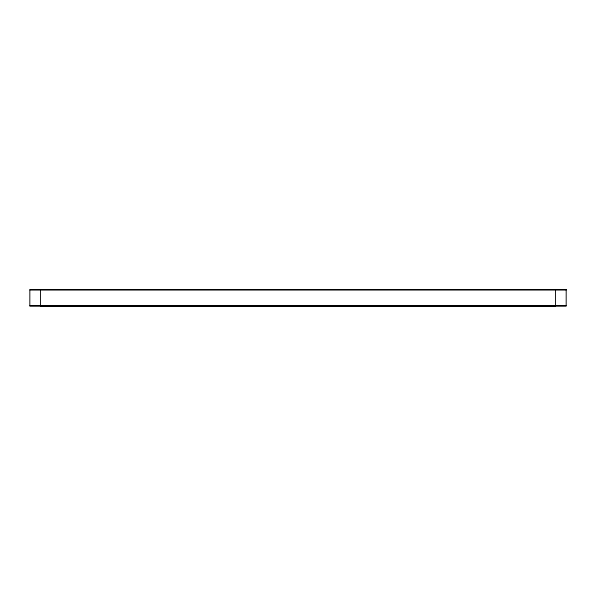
<?xml version="1.0" encoding="UTF-8"?>
<svg xmlns="http://www.w3.org/2000/svg" width="596" height="596" viewBox="0 0 596 596"><rect width="100%" height="100%" fill="white"/><g stroke="black" fill="none" stroke-linecap="round" stroke-linejoin="round"><path stroke-width="0.89" d="M29.8 289.872L566.185 289.865M40.528 305.726L566.2 305.837M29.837 305.845L40.543 305.845M555.472 289.865L555.472 306.255L40.528 306.255L40.528 289.865M566.2 289.745L29.837 289.76L29.815 305.957L566.185 305.949L566.2 289.745"/></g></svg>
